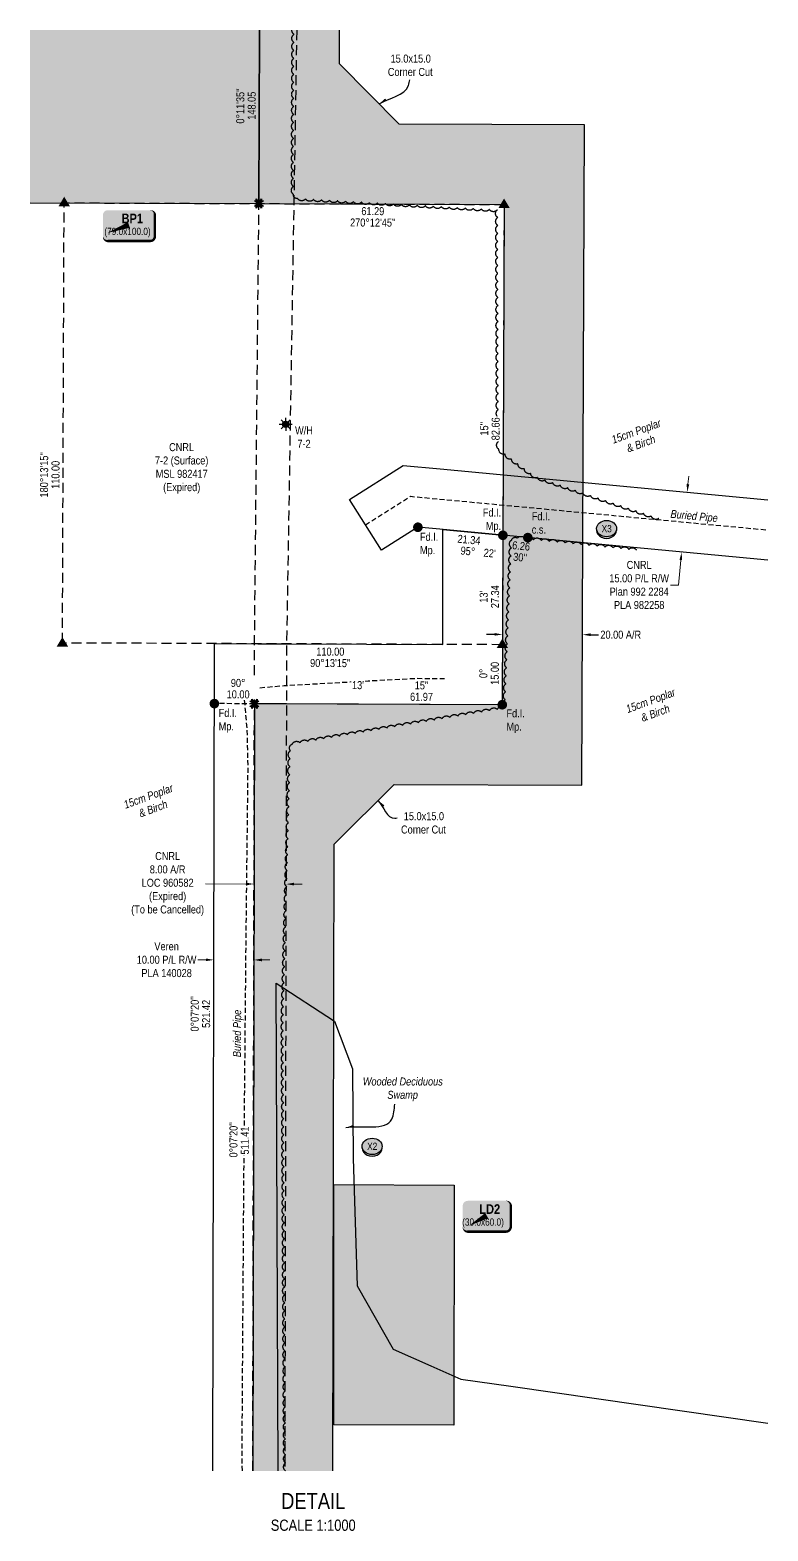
# Model space of a CAD drawing. Extents: x 481150 to 519818, y 6045091 to 6055068.
# Drawn here: x 487687 to 488609, y 6049058 to 6050933 of the extents above; entities that cross this region are included whole.
import ezdxf
from ezdxf.enums import TextEntityAlignment as Align

# ---------------------------------------------------------------- set-up
doc = ezdxf.new("R2010")
doc.units = 0
doc.header["$LTSCALE"] = 5
doc.header["$PDSIZE"] = 0.5
for name, pattern in [('0', [1, 1, 0]), ('foc-ACCESSROAD', [3.75, 2.5, -1.25]), ('foc-TRAV', [1.875, 1.25, -0.625]), ('UG_PIPE', [1.875, 1.25, -0.625])]:
    doc.linetypes.add(name, pattern=pattern)
doc.layers.get('Defpoints').update_dxf_attribs({"color": 9})
for name, color, linetype in [('AS-PIPE-UG', 44, 'UG_PIPE'), ('AS-PIPE-UG-T', 44, 'Continuous'), ('C-RW', 13, 'Continuous'), ('DETAIL-T', 7, 'Continuous'), ('F-AR', 190, 'foc-ACCESSROAD'), ('F-RW', 190, 'Continuous'), ('F-WS', 190, 'foc-ACCESSROAD'), ('F-WS-S', 8, 'Continuous'), ('L-BD', 7, 'Continuous'), ('L-MON', 1, 'Continuous'), ('L-MON-T', 1, 'Continuous'), ('L-TITLEDB', 4, 'Continuous'), ('P-CROSSINGS', 250, 'Continuous'), ('P-PROPOSED', 10, 'Continuous'), ('P-PROPOSED-H', 21, 'Continuous'), ('P-TEMP-BLOCKS', 250, 'Continuous'), ('P-TEMP-H', 41, 'Continuous'), ('P-TEMP_BORROW PIT', 46, 'Continuous'), ('P-TEMP_WORKSPACE', 46, 'Continuous'), ('P-TRAV', 4, 'foc-TRAV'), ('P-TXT', 4, 'Continuous'), ('T-BUSH', 110, '0'), ('T-BUSH-T', 110, 'Continuous'), ('WETLAND', 143, 'Continuous'), ('WETLAND-T', 146, 'Continuous')]:
    doc.layers.add(name, color=color, linetype=linetype)
for name, color, linetype, lineweight in [('C-RW-T', 13, 'Continuous', 9), ('F-AR-T', 190, 'Continuous', 9), ('F-RW-T', 190, 'Continuous', 9), ('F-WS-T', 190, 'Continuous', 9)]:
    doc.layers.add(name, color=color, linetype=linetype, lineweight=lineweight)
doc.styles.add('80', font='ARIALN.TTF', dxfattribs={"height": 10})
doc.styles.add('80CG', font='ARIALN.TTF', dxfattribs={"height": 10})
doc.styles.add('80L', font='ARIALN.TTF', dxfattribs={"height": 10})
doc.styles.add('80LS', font='ARIALNI.TTF', dxfattribs={"height": 10})
doc.styles.add('BOLD', font='ARIALNB.TTF')
doc.styles.add('Crossing', font='ARIALN.TTF', dxfattribs={"height": 10})
doc.dimstyles.new('Compass 5 000', dxfattribs={"dimscale": 5, "dimtxt": 9, "dimasz": 2, "dimexe": 0.2, "dimexo": 0.0625, "dimgap": 0.5, "dimtad": 0, "dimtih": 1, "dimtoh": 1, "dimzin": 0, "dimdsep": 46, "dimtxsty": '80CG', "dimcen": 0.1, "dimse1": 1, "dimse2": 1, "dimclrd": 256, "dimclrt": 256, "dimaunit": 1, "dimadec": 4, "dimazin": 0, "dimtfac": 0.06, "dimtofl": 0, "dimtmove": 0, "dimatfit": 1, "dimfxl": 0.2, "dimtolj": 1, "dimtzin": 0, "dimlwd": -1, "dimarcsym": 0})

# ---------------------------------------------------------------- blocks, each defined once
blk = doc.blocks.new('*U419')
at = {"true_color": 0xff8aff}
h = blk.add_hatch(color=211, dxfattribs=at)
edge = h.paths.add_edge_path()
edge.add_line((-24, -20), (24, -20))
edge.add_arc((24, -14), 6, 270, 360)
edge.add_line((30, -14), (30, 12.5))
edge.add_arc((24, 12.5), 6, 0, 90)
edge.add_line((24, 18.5), (-24, 18.5))
edge.add_arc((-24, 12.5), 6, 90, 180)
edge.add_line((-30, 12.5), (-30, -14))
edge.add_arc((-24, -14), 6, 180, 270)
at = {"color": 250, "flags": 128}
blk.add_lwpolyline([(-24, -20, 3, 3, 0), (24, -20, 3, 3, 0.414214), (30, -14, 3, 3, 0), (30, 12.5, 3, 0, 0.414214), (24, 18.5, 0, 0, 0), (-24, 18.5, 0, 0, 0.414214), (-30, 12.5, 0, 0, 0), (-30, -14, 0, 3, 0.414214)], format="xyseb", close=True, dxfattribs=at)
at = {"flags": 128}
blk.add_lwpolyline([(-22.2, -12.7, 0, 7.5, 0), (0, 0, 0, 0, 0)], format="xyseb", dxfattribs=at)
at = {"color": 250}
for tag, p, height, style in [('TEMP_AREA_W1_001', (-9.2, 2.2), 12, 'BOLD'), ('ENTER_TEXT_001', (-30.7, -12.5), 9, '80')]:
    blk.add_attdef(tag, p, '', height=height, dxfattribs=dict(at, style=style))
blk = doc.blocks.new('*U588')
at = {"true_color": 0xff8aff}
h = blk.add_hatch(color=211, dxfattribs=at)
edge = h.paths.add_edge_path()
edge.add_line((-26.5, -20), (26.5, -20))
edge.add_arc((26.5, -14), 6, 270, 360)
edge.add_line((32.5, -14), (32.5, 12.5))
edge.add_arc((26.5, 12.5), 6, 0, 90)
edge.add_line((26.5, 18.5), (-26.5, 18.5))
edge.add_arc((-26.5, 12.5), 6, 90, 180)
edge.add_line((-32.5, 12.5), (-32.5, -14))
edge.add_arc((-26.5, -14), 6, 180, 270)
at = {"color": 250, "flags": 128}
blk.add_lwpolyline([(-26.5, -20, 3, 3, 0), (26.5, -20, 3, 3, 0.414214), (32.5, -14, 3, 3, 0), (32.5, 12.5, 3, 0, 0.414214), (26.5, 18.5, 0, 0, 0), (-26.5, 18.5, 0, 0, 0.414214), (-32.5, 12.5, 0, 0, 0), (-32.5, -14, 0, 3, 0.414214)], format="xyseb", close=True, dxfattribs=at)
at = {"flags": 128}
blk.add_lwpolyline([(-26.8, -9.8, 0, 7.5, 0), (0, 0, 0, 0, 0)], format="xyseb", dxfattribs=at)
at = {"color": 250}
for tag, p, height, style in [('TEMP_AREA_W1_001', (-9.2, 2.2), 12, 'BOLD'), ('ENTER_TEXT_001', (-30.7, -12.5), 9, '80')]:
    blk.add_attdef(tag, p, '', height=height, dxfattribs=dict(at, style=style))
blk = doc.blocks.new('*D441')
at = {"layer": 'C-RW-T', "transparency": 16777216}
for p, q in [((487906.5, 6049771.7), (487896.5, 6049771.8)), ((487976.4, 6049771.6), (487986.4, 6049771.6))]:
    blk.add_line(p, q, dxfattribs=at)
for points in [[(487906.5, 6049773.4), (487906.5, 6049770.1), (487916.5, 6049771.7)], [(487976.4, 6049773.3), (487976.4, 6049769.9), (487966.4, 6049771.6)]]:
    blk.add_solid(points, dxfattribs=at)
at = {"layer": 'Defpoints', "color": 0, "transparency": 16777216}
for p in [(487916.5, 6049771.7), (487916.5, 6049770.4), (487966.4, 6049770.3)]:
    blk.add_point(p, dxfattribs=at)
at = {"layer": 'C-RW-T', "transparency": 16777216, "insert": (487857.4, 6049771.8), "char_height": 10, "attachment_point": 5, "style": '80CG'}
blk.add_mtext('\\A1;Veren\\P10.00 P/L R/W^JPLA 140028', dxfattribs=at)
blk = doc.blocks.new('*D435')
at = {"layer": 'Defpoints', "color": 0, "transparency": 16777216}
for p in [(487966.6, 6049866.4), (487966.5, 6049809.9), (488006.5, 6049809.8)]:
    blk.add_point(p, dxfattribs=at)
at = {"layer": 'F-AR-T', "transparency": 16777216}
for p, q in [((487956.6, 6049866.4), (487906.1, 6049866.5)), ((488016.6, 6049866.3), (488026.6, 6049866.3))]:
    blk.add_line(p, q, dxfattribs=at)
for points in [[(487956.6, 6049868.1), (487956.6, 6049864.8), (487966.6, 6049866.4)], [(488016.6, 6049868), (488016.6, 6049864.6), (488006.6, 6049866.3)]]:
    blk.add_solid(points, dxfattribs=at)
at = {"layer": 'F-AR-T', "transparency": 16777216, "insert": (487858.7, 6049866.5), "char_height": 10, "attachment_point": 5, "style": '80CG'}
blk.add_mtext('\\A1;CNRL\\P8.00 A/R\\PLOC 960582\\P(Expired)\\P(To be Cancelled)', dxfattribs=at)
blk = doc.blocks.new('*D426')
at = {"layer": 'Defpoints', "color": 0, "transparency": 16777216}
for p in [(488529.4, 6050353.7), (488500.8, 6050280.9), (488522.4, 6050278.8)]:
    blk.add_point(p, dxfattribs=at)
at = {"layer": 'F-RW-T', "transparency": 16777216}
for p, q in [((488508.8, 6050365.7), (488509.7, 6050375.6)), ((488499.9, 6050270.9), (488496.9, 6050239.8)), ((488496.9, 6050239.8), (488486.9, 6050239.8))]:
    blk.add_line(p, q, dxfattribs=at)
for points in [[(488507.1, 6050365.8), (488510.4, 6050365.5), (488507.8, 6050355.7)], [(488498.2, 6050271.1), (488501.5, 6050270.8), (488500.8, 6050280.9)]]:
    blk.add_solid(points, dxfattribs=at)
at = {"layer": 'F-RW-T', "transparency": 16777216, "insert": (488447.8, 6050239.8), "char_height": 10, "attachment_point": 5, "style": '80CG'}
blk.add_mtext('\\A1;CNRL\\P15.00 P/L R/W\\PPlan 992 2284\\PPLA 982258', dxfattribs=at)
blk = doc.blocks.new('*D427')
at = {"layer": 'Defpoints', "color": 0, "transparency": 16777216}
for p in [(488278.2, 6050486.5), (488378.2, 6050486.1), (488377, 6050177.8)]:
    blk.add_point(p, dxfattribs=at)
at = {"layer": 'P-TXT', "transparency": 16777216}
for p, q in [((488267.1, 6050178.2), (488257.1, 6050178.2)), ((488387, 6050177.7), (488397, 6050177.7))]:
    blk.add_line(p, q, dxfattribs=at)
for points in [[(488267.1, 6050179.8), (488267.1, 6050176.5), (488277.1, 6050178.1)], [(488387, 6050179.4), (488387, 6050176.1), (488377, 6050177.8)]]:
    blk.add_solid(points, dxfattribs=at)
at = {"layer": 'P-TXT', "transparency": 16777216, "insert": (488424.8, 6050177.7), "char_height": 10, "attachment_point": 5, "style": '80CG'}
blk.add_mtext('\\A1;20.00 A/R', dxfattribs=at)
blk = doc.blocks.new('GAS')
h = blk.add_hatch(color=255)
h.dxf.hatch_style = 1
edge = h.paths.add_edge_path()
edge.add_arc((0, 0), 0.9, 0, 360)
for p, q in [((-0.81, 0), (-1.62, 0)), ((-0.57, 0.57), (-1.14, 1.14)), ((0, 0.81), (0, 1.62)), ((0.57, 0.57), (1.14, 1.14)), ((1.62, 0), (0.81, 0)), ((-0.57, -0.57), (-1.14, -1.14)), ((0, -0.81), (0, -1.62)), ((1.14, -1.14), (0.57, -0.57))]:
    blk.add_line(p, q)
blk.add_circle((0, 0), 0.8)
blk = doc.blocks.new('STRIA')
blk.add_hatch(color=255).paths.add_polyline_path([(-0.04, 1.52), (-1.47, -0.87), (1.39, -0.87)])
blk = doc.blocks.new('STRIAA')
blk.add_blockref('STRIA', (0, 0))
blk = doc.blocks.new('STRIB')
at = {"color": 1}
blk.add_solid([(-1.12, -0.67), (-0.04, 1.13), (1.04, -0.67)], dxfattribs=at)
blk = doc.blocks.new('STRIBB')
blk.add_blockref('STRIB', (0, 0))
blk = doc.blocks.new('STRICC')
for name in ['STRIAA', 'STRIBB']:
    blk.add_blockref(name, (0, 0))
blk = doc.blocks.new('fdspike')
blk.add_blockref('STRICC', (0, 0))
blk = doc.blocks.new('TEMP')
h = blk.add_hatch(color=255)
h.dxf.hatch_style = 1
h.paths.add_polyline_path([(0, 0.25), (-0.67, 1.15), (-0.67, 0.67), (-1.15, 0.67), (-0.25, 0), (-1.15, -0.67), (-0.67, -0.67), (-0.67, -1.15), (0, -0.25), (0.67, -1.15), (0.67, -0.67), (1.15, -0.67), (0.25, 0), (1.15, 0.67), (0.67, 0.67), (0.67, 1.15)])
h.paths.add_polyline_path([(0.57, 0.85), (0.57, 0.57), (0.85, 0.57), (0.08, 0), (0.85, -0.57), (0.57, -0.57), (0.57, -0.85), (0, -0.08), (-0.57, -0.85), (-0.57, -0.57), (-0.85, -0.57), (-0.08, 0), (-0.85, 0.57), (-0.57, 0.57), (-0.57, 0.85), (0, 0.08)], flags=16)
h = blk.add_hatch(color=1)
h.dxf.hatch_style = 1
h.paths.add_polyline_path([(0, 0.08), (-0.57, 0.85), (-0.57, 0.57), (-0.85, 0.57), (-0.08, 0), (-0.85, -0.57), (-0.57, -0.57), (-0.57, -0.85), (0, -0.08), (0.57, -0.85), (0.57, -0.57), (0.85, -0.57), (0.08, 0), (0.85, 0.57), (0.57, 0.57), (0.57, 0.85)])
at = {"color": 1}
for p, q in [((-0.08, 0), (0.08, 0)), ((0, 0.08), (0, -0.08))]:
    blk.add_line(p, q, dxfattribs=at)
at = {"color": 255, "flags": 128}
blk.add_lwpolyline([(-0.25, 0), (-1.15, 0.67), (-0.67, 0.67), (-0.67, 1.15), (0, 0.25), (0.67, 1.15), (0.67, 0.67), (1.15, 0.67), (0.25, 0), (1.15, -0.67), (0.67, -0.67), (0.67, -1.15), (0, -0.25), (-0.67, -1.15), (-0.67, -0.67), (-1.15, -0.67)], close=True, dxfattribs=at)
at = {"color": 1, "flags": 128}
blk.add_lwpolyline([(-0.08, 0), (-0.85, 0.57), (-0.57, 0.57), (-0.57, 0.85), (0, 0.08), (0.57, 0.85), (0.57, 0.57), (0.85, 0.57), (0.08, 0), (0.85, -0.57), (0.57, -0.57), (0.57, -0.85), (0, -0.08), (-0.57, -0.85), (-0.57, -0.57), (-0.85, -0.57)], close=True, dxfattribs=at)
blk = doc.blocks.new('fdia')
at = {"color": 255, "const_width": 1}
blk.add_lwpolyline([(-0.5, 0, 1), (0.5, 0, 1)], format="xyb", close=True, dxfattribs=at)
blk = doc.blocks.new('Fdiaa')
blk.add_blockref('fdia', (0, 0))
blk = doc.blocks.new('fdib')
at = {"color": 1, "const_width": 1.6}
blk.add_lwpolyline([(-0.4, 0, 1), (0.4, 0, 1)], format="xyb", close=True, dxfattribs=at)
at = {"color": 1}
blk.add_circle((0, 0), 0.8, dxfattribs=at)
blk = doc.blocks.new('Fdibb')
blk.add_blockref('fdib', (0, 0))
blk = doc.blocks.new('fdicc')
for name in ['Fdibb', 'Fdiaa']:
    blk.add_blockref(name, (0, 0))
blk = doc.blocks.new('FDI')
blk.add_blockref('fdicc', (0, 0))
blk = doc.blocks.new('xing2')
h = blk.add_hatch(color=50)
h.dxf.hatch_style = 1
edge = h.paths.add_edge_path()
edge.add_ellipse((0, 0), major_axis=(-12.5, 0), ratio=0.816297, start_angle=0, end_angle=360)
h = blk.add_hatch(color=250)
h.dxf.hatch_style = 1
edge = h.paths.add_edge_path()
edge.add_ellipse((0, -2), major_axis=(-12.5, 0), ratio=0.816297, start_angle=0, end_angle=180)
edge.add_line((12.5, -2), (12.5, 0))
edge.add_ellipse((0, 0), major_axis=(-12.5, 0), ratio=0.816297, start_angle=0, end_angle=180, ccw=False)
edge.add_line((-12.5, 0), (-12.5, -2))
at = {"color": 250}
blk.add_ellipse((0, 0), major_axis=(-12.5, 0), ratio=0.816297, dxfattribs=at)
blk.add_ellipse((0, -2), major_axis=(-12.5, 0), ratio=0.816297, start_param=0, end_param=3.141593, dxfattribs=at)
at = {"color": 250, "style": 'Crossing'}
blk.add_attdef('CROSSING', text='', height=9, dxfattribs=at).set_placement((0.1, 0), align=Align.MIDDLE_CENTER)
at = {"color": 250, "style": 'Crossing', "flags": 1}
for tag, p in [('OWNER', (0.1, -12.5)), ('DESCRIPTION', (0.1, -25.8)), ('LOCATION', (0.1, -39.3)), ('DWG_REF', (0.1, -52.8))]:
    blk.add_attdef(tag, text='', height=9, dxfattribs=at).set_placement(p, align=Align.MIDDLE_CENTER)

msp = doc.modelspace()

# ---------------------------------------------------------------- hatches: boundary and pattern name
at = {"layer": 'P-PROPOSED-H'}
h = msp.add_hatch(color=256, dxfattribs=at)
h.dxf.hatch_style = 1
h.paths.add_polyline_path([(487965.038, 6049133.531), (488064.984, 6049133.531), (488066.642, 6049916.209), (488141.629, 6049990.881), (488376.33, 6049989.977), (488379.39, 6050814.55), (488148.053, 6050815.408), (488073.346, 6050890.646), (488073.489, 6050932.858), (487973.541, 6050932.858), (487972.808, 6050716.111), (488279.073, 6050714.974), (488276.755, 6050090.308), (487967.068, 6050091.501)])
at = {"layer": 'P-TEMP-H'}
h = msp.add_hatch(color=256, dxfattribs=at)
h.dxf.hatch_style = 1
h.paths.add_polyline_path([(487686.758, 6050932.858), (487686.758, 6050716.902), (487972.808, 6050716.111), (487973.541, 6050932.858)])
h = msp.add_hatch(color=256, dxfattribs=at)
h.dxf.hatch_style = 1
h.paths.add_polyline_path([(488066.491, 6049491.082), (488216.49, 6049490.476), (488216.201, 6049190.693), (488066.201, 6049191.082)])

# ---------------------------------------------------------------- linework, layer by layer
at = {"layer": 'AS-PIPE-UG', "flags": 128}
for points in [[(488105.74, 6050314.881), (488162.115, 6050350.556), (488608.748, 6050308.522)], [(487952.099, 6049133.531), (487951.7, 6049155.608), (487954.015, 6049502.963), (487956.675, 6049790.838), (487959.24, 6050014.203), (487958.25, 6050058.083), (487955.905, 6050084.163), (487954.025, 6050104.233), (487959.235, 6050110.203), (488004.48, 6050114.208), (488109.075, 6050120.128), (488168.865, 6050123.318), (488204.585, 6050122.893)]]:
    msp.add_lwpolyline(points, dxfattribs=at)
at = {"layer": 'C-RW', "flags": 128}
msp.add_lwpolyline([(487915.133, 6049133.531), (487917.384, 6050166.693), (487971.349, 6050166.49), (488011.353, 6050166.339), (488202.359, 6050165.595), (488202.605, 6050308.974), (488277.54, 6050301.873), (488276.755, 6050090.308), (488007.094, 6050091.347), (487967.068, 6050091.501), (487965.037, 6049133.531)], dxfattribs=at)
at = {"layer": 'F-AR', "flags": 128}
for points in [[(488019.997, 6050932.858), (488007.242, 6050166.244), (488007.073, 6050091.347), (488005.023, 6049133.531)], [(487965.044, 6049133.531), (487967.094, 6050091.501), (487967.264, 6050166.393), (487972.808, 6050716.111)]]:
    msp.add_lwpolyline(points, dxfattribs=at)
at = {"layer": 'F-RW', "flags": 128}
msp.add_lwpolyline([(488608.748, 6050270.712), (488277.54, 6050301.873), (488198.761, 6050309.33), (488171.375, 6050311.913), (488125.849, 6050283.104), (488085.743, 6050346.48), (488152.924, 6050388.993), (488199.067, 6050384.847), (488274.049, 6050377.775), (488608.748, 6050346.2)], dxfattribs=at)
at = {"layer": 'F-WS', "flags": 128}
msp.add_lwpolyline([(487727.327, 6050167.385), (487729.367, 6050717.014), (488279.073, 6050714.974), (488277.033, 6050165.268), (487727.327, 6050167.385)], dxfattribs=at)
at = {"layer": 'P-PROPOSED', "flags": 128}
for points in [[(487973.541, 6050932.858), (487972.808, 6050716.111), (488279.073, 6050714.974), (488276.755, 6050090.308), (487967.068, 6050091.501), (487965.038, 6049133.531)], [(488064.984, 6049133.531), (488066.642, 6049916.209), (488141.629, 6049990.881), (488376.33, 6049989.977), (488379.39, 6050814.55), (488148.053, 6050815.408), (488073.346, 6050890.646), (488073.489, 6050932.858)]]:
    msp.add_lwpolyline(points, dxfattribs=at)
at = {"layer": 'P-TEMP_BORROW PIT'}
msp.add_lwpolyline([(487686.758, 6050716.902), (487972.808, 6050716.111), (487973.541, 6050932.858)], dxfattribs=at)
at = {"layer": 'P-TEMP_WORKSPACE'}
msp.add_lwpolyline([(488066.491, 6049491.082), (488216.49, 6049490.476), (488216.201, 6049190.693), (488066.201, 6049191.082)], close=True, dxfattribs=at)
at = {"layer": 'P-TRAV'}
msp.add_line((487967.068, 6050091.501), (487917.095, 6050091.693), dxfattribs=at)
at = {"layer": 'T-BUSH', "flags": 128}
for points in [[(488472.334, 6050322.889, -0.52056705), (488462.864, 6050326.086, -0.52056705), (488453.394, 6050329.283, -0.52056705), (488443.925, 6050332.479, -0.52056705), (488434.455, 6050335.676, -0.52056705), (488424.985, 6050338.873, -0.52056705), (488415.515, 6050342.069, -0.52056705), (488406.046, 6050345.266, -0.52056705), (488396.576, 6050348.463, -0.52056705), (488387.106, 6050351.659, -0.52056705), (488377.636, 6050354.856, -0.52056705), (488368.167, 6050358.052, -0.52056705), (488358.697, 6050361.249, -0.52056705), (488349.227, 6050364.446, -0.52056705), (488339.757, 6050367.642, -0.52056705), (488330.288, 6050370.839, -0.52056705), (488320.818, 6050374.036, -0.52056705), (488312.286, 6050378.999, -0.52056705), (488304.33, 6050385.049, -0.52056705), (488296.374, 6050391.098, -0.52056705), (488288.417, 6050397.147, -0.52056705), (488280.461, 6050403.197, -0.52056705), (488272.505, 6050409.246, -0.52056705), (488271.979, 6050418.994, -0.52056705), (488271.947, 6050428.989, -0.52056705), (488271.916, 6050438.984, -0.52056705), (488271.884, 6050448.978, -0.52056705), (488271.852, 6050458.973, -0.52056705), (488271.821, 6050468.968, -0.52056705), (488271.789, 6050478.962, -0.52056705), (488271.758, 6050488.957, -0.52056705), (488271.726, 6050498.952, -0.52056705), (488271.694, 6050508.946, -0.52056705), (488271.663, 6050518.941, -0.52056705), (488271.631, 6050528.936, -0.52056705), (488271.6, 6050538.931, -0.52056705), (488271.568, 6050548.925, -0.52056705), (488271.536, 6050558.92, -0.52056705), (488271.505, 6050568.915, -0.52056705), (488271.473, 6050578.909, -0.52056705), (488271.442, 6050588.904, -0.52056705), (488271.41, 6050598.899, -0.52056705), (488271.378, 6050608.893, -0.52056705), (488271.347, 6050618.888, -0.52056705), (488271.315, 6050628.883, -0.52056705), (488271.284, 6050638.877, -0.52056705), (488271.252, 6050648.872, -0.52056705), (488271.22, 6050658.867, -0.52056705), (488271.189, 6050668.861, -0.52056705), (488271.157, 6050678.856, -0.52056705), (488271.126, 6050688.851, -0.52056705), (488271.094, 6050698.845, -0.52056705), (488270.507, 6050708.313, -0.52056705), (488260.528, 6050708.881, -0.52056705), (488250.55, 6050709.449, -0.52056705), (488240.571, 6050710.017, -0.52056705), (488230.592, 6050710.585, -0.52056705), (488220.614, 6050711.153, -0.52056705), (488210.635, 6050711.721, -0.52056705), (488200.657, 6050712.289, -0.52056705), (488190.678, 6050712.857, -0.52056705), (488180.7, 6050713.425, -0.52056705), (488170.721, 6050713.993, -0.52056705), (488160.742, 6050714.561, -0.52056705), (488150.764, 6050715.129, -0.52056705), (488140.785, 6050715.697, -0.52056705), (488130.807, 6050716.265, -0.52056705), (488120.828, 6050716.833, -0.52056705), (488110.85, 6050717.401, -0.52056705), (488100.871, 6050717.969, -0.52056705), (488090.892, 6050718.537, -0.52056705), (488080.914, 6050719.105, -0.52056705), (488070.935, 6050719.673, -0.52056705), (488060.957, 6050720.241, -0.52056705), (488050.978, 6050720.809, -0.52056705), (488041, 6050721.377, -0.52056705), (488031.021, 6050721.945, -0.52056705), (488021.043, 6050722.513, -0.52056705), (488015.824, 6050727.562, -0.52056705), (488015.858, 6050737.557, -0.52056705), (488015.891, 6050747.551, -0.52056705), (488015.925, 6050757.546, -0.52056705), (488015.959, 6050767.541, -0.52056705), (488015.993, 6050777.535, -0.52056705), (488016.027, 6050787.53, -0.52056705), (488016.06, 6050797.525, -0.52056705), (488016.094, 6050807.519, -0.52056705), (488016.128, 6050817.514, -0.52056705), (488016.162, 6050827.509, -0.52056705), (488016.195, 6050837.503, -0.52056705), (488016.229, 6050847.498, -0.52056705), (488016.263, 6050857.493, -0.52056705), (488016.297, 6050867.487, -0.52056705), (488016.331, 6050877.482, -0.52056705), (488016.364, 6050887.477, -0.52056705), (488016.398, 6050897.471, -0.52056705), (488016.432, 6050907.466, -0.52056705), (488016.466, 6050917.461, -0.52056705), (488016.5, 6050927.455, -0.26200297), (488013.929, 6050932.858, -0.26200297)], [(488006.13, 6049133.531, -0.51849712), (488006.11, 6049143.503, -0.52056705), (488006.056, 6049153.498, -0.52056705), (488006.003, 6049163.492, -0.52056705), (488005.95, 6049173.487, -0.52056705), (488005.896, 6049183.481, -0.52056705), (488005.843, 6049193.476, -0.52056705), (488005.789, 6049203.471, -0.52056705), (488005.736, 6049213.465, -0.52056705), (488005.683, 6049223.46, -0.52056705), (488005.629, 6049233.454, -0.52056705), (488005.576, 6049243.449, -0.52056705), (488005.523, 6049253.443, -0.52056705), (488005.469, 6049263.438, -0.52056705), (488005.416, 6049273.433, -0.52056705), (488005.362, 6049283.427, -0.52056705), (488005.309, 6049293.422, -0.52056705), (488005.256, 6049303.416, -0.52056705), (488005.202, 6049313.411, -0.52056705), (488005.149, 6049323.405, -0.52056705), (488005.096, 6049333.4, -0.52056705), (488005.042, 6049343.395, -0.52056705), (488004.989, 6049353.389, -0.52056705), (488004.936, 6049363.384, -0.52056705), (488004.882, 6049373.378, -0.52056705), (488004.829, 6049383.373, -0.52056705), (488004.775, 6049393.368, -0.52056705), (488004.722, 6049403.362, -0.52056705), (488004.669, 6049413.357, -0.52056705), (488004.615, 6049423.351, -0.52056705), (488004.562, 6049433.346, -0.52056705), (488004.509, 6049443.34, -0.52056705), (488004.455, 6049453.335, -0.52056705), (488004.402, 6049463.33, -0.52056705), (488004.348, 6049473.324, -0.52056705), (488004.295, 6049483.319, -0.52056705), (488004.242, 6049493.313, -0.52056705), (488004.188, 6049503.308, -0.52056705), (488004.135, 6049513.302, -0.52056705), (488004.082, 6049523.297, -0.52056705), (488004.028, 6049533.292, -0.52056705), (488003.975, 6049543.286, -0.52056705), (488003.921, 6049553.281, -0.52056705), (488003.868, 6049563.275, -0.52056705), (488003.815, 6049573.27, -0.52056705), (488003.761, 6049583.264, -0.52056705), (488003.708, 6049593.259, -0.52056705), (488003.655, 6049603.254, -0.52056705), (488003.601, 6049613.248, -0.52056705), (488003.548, 6049623.243, -0.52056705), (488003.494, 6049633.237, -0.52056705), (488003.441, 6049643.232, -0.52056705), (488003.388, 6049653.227, -0.52056705), (488003.334, 6049663.221, -0.52056705), (488003.281, 6049673.216, -0.52056705), (488003.228, 6049683.21, -0.52056705), (488003.174, 6049693.205, -0.52056705), (488003.257, 6049703.198, -0.52056705), (488003.525, 6049713.189, -0.52056705), (488003.793, 6049723.18, -0.52056705), (488004.061, 6049733.171, -0.52056705), (488004.33, 6049743.162, -0.52056705), (488004.598, 6049753.154, -0.52056705), (488004.866, 6049763.145, -0.52056705), (488005.134, 6049773.136, -0.52056705), (488005.403, 6049783.127, -0.52056705), (488005.671, 6049793.118, -0.52056705), (488005.939, 6049803.109, -0.52056705), (488006.207, 6049813.1, -0.52056705), (488006.476, 6049823.091, -0.52056705), (488006.744, 6049833.083, -0.52056705), (488007.012, 6049843.074, -0.52056705), (488007.28, 6049853.065, -0.52056705), (488007.549, 6049863.056, -0.52056705), (488007.817, 6049873.047, -0.52056705), (488008.085, 6049883.038, -0.52056705), (488008.353, 6049893.029, -0.52056705), (488008.622, 6049903.02, -0.52056705), (488008.89, 6049913.011, -0.52056705), (488009.158, 6049923.003, -0.52056705), (488009.426, 6049932.994, -0.52056705), (488009.695, 6049942.985, -0.52056705), (488009.963, 6049952.976, -0.52056705), (488010.231, 6049962.967, -0.52056705), (488010.499, 6049972.958, -0.52056705), (488010.768, 6049982.949, -0.52056705), (488011.036, 6049992.94, -0.52056705), (488011.304, 6050002.932, -0.52056705), (488011.572, 6050012.923, -0.52056705), (488011.841, 6050022.914, -0.52056705), (488012.109, 6050032.905, -0.52056705), (488014.385, 6050041.153, -0.52056705), (488024.239, 6050042.821, -0.52056705), (488034.094, 6050044.49, -0.52056705), (488043.948, 6050046.158, -0.52056705), (488053.803, 6050047.827, -0.52056705), (488063.657, 6050049.495, -0.52056705), (488073.512, 6050051.163, -0.52056705), (488083.366, 6050052.832, -0.52056705), (488093.221, 6050054.5, -0.52056705), (488103.075, 6050056.168, -0.52056705), (488112.93, 6050057.837, -0.52056705), (488122.784, 6050059.505, -0.52056705), (488132.639, 6050061.174, -0.52056705), (488142.493, 6050062.842, -0.52056705), (488152.348, 6050064.51, -0.52056705), (488162.202, 6050066.179, -0.52056705), (488172.057, 6050067.847, -0.52056705), (488181.911, 6050069.515, -0.52056705), (488191.765, 6050071.184, -0.52056705), (488201.62, 6050072.852, -0.52056705), (488211.474, 6050074.521, -0.52056705), (488221.329, 6050076.189, -0.52056705), (488231.183, 6050077.857, -0.52056705), (488241.038, 6050079.526, -0.52056705), (488250.892, 6050081.194, -0.52056705), (488260.747, 6050082.863, -0.52056705), (488270.601, 6050084.531, -0.52056705), (488280.165, 6050086.455, -0.52056705), (488280.566, 6050096.441, -0.52056705), (488280.967, 6050106.428, -0.52056705), (488281.368, 6050116.415, -0.52056705), (488281.769, 6050126.402, -0.52056705), (488282.17, 6050136.388, -0.52056705), (488282.57, 6050146.375, -0.52056705), (488282.971, 6050156.362, -0.52056705), (488283.372, 6050166.348, -0.52056705), (488283.773, 6050176.335, -0.52056705), (488284.174, 6050186.322, -0.52056705), (488284.574, 6050196.308, -0.52056705), (488284.975, 6050206.295, -0.52056705), (488285.376, 6050216.282, -0.52056705), (488285.777, 6050226.268, -0.52056705), (488286.178, 6050236.255, -0.52056705), (488286.578, 6050246.242, -0.52056705), (488286.979, 6050256.228, -0.52056705), (488287.38, 6050266.215, -0.52056705), (488287.781, 6050276.202, -0.52056705), (488288.182, 6050286.188, -0.52056705), (488288.583, 6050296.175, -0.52056705), (488295.661, 6050298.468, -0.52056705), (488305.605, 6050297.46, -0.52056705), (488315.548, 6050296.452, -0.52056705), (488325.492, 6050295.444, -0.52056705), (488335.436, 6050294.436, -0.52056705), (488345.38, 6050293.428, -0.52056705), (488355.323, 6050292.42, -0.52056705), (488365.267, 6050291.412, -0.52056705), (488375.211, 6050290.404, -0.52056705), (488385.155, 6050289.396, -0.52056705), (488395.098, 6050288.388, -0.52056705), (488405.042, 6050287.379, -0.52056705), (488414.986, 6050286.371, -0.52056705), (488424.93, 6050285.363, -0.52056705), (488434.873, 6050284.355, -0.52056705), (488444.292, 6050283.4)]]:
    msp.add_lwpolyline(points, format="xyb", dxfattribs=at)
at = {"layer": 'WETLAND', "flags": 128}
msp.add_lwpolyline([(487996.585, 6049133.531), (487994.191, 6049742.587), (488067.341, 6049695.154), (488089.635, 6049635.549), (488090.303, 6049523.808), (488095.339, 6049364.627), (488140.397, 6049285.748), (488187.619, 6049264.805), (488225.113, 6049248.176), (488287.443, 6049239.232), (488608.748, 6049193.128)], dxfattribs=at)

# ---------------------------------------------------------------- block references
at = {"layer": 'F-WS-S', "xscale": 4.997360000000027, "yscale": 4.997360000000027, "zscale": 4.997360000000027}
msp.add_blockref('GAS', (488006.217, 6050440.442), dxfattribs=at)
at = {"layer": 'L-MON', "color": 1, "xscale": 5.00000000000002, "yscale": 5.00000000000002, "zscale": 5.00000000000002}
for p in [(487729.71, 6050717.078), (488279.23, 6050714.848), (487727.425, 6050167.248), (488277.095, 6050165.338)]:
    msp.add_blockref('fdspike', p, dxfattribs=at)
at = {"layer": 'L-MON', "color": 6, "xscale": 4.997360000000022, "yscale": 4.997360000000022, "zscale": 4.997360000000022}
msp.add_blockref('TEMP', (487972.807, 6050716.111), dxfattribs=at)
at = {"layer": 'L-MON', "xscale": 5.00000000000002, "yscale": 5.00000000000002, "zscale": 5.00000000000002}
for p in [(488171.365, 6050311.958), (488171.375, 6050311.913), (488277.54, 6050301.873), (488308.685, 6050299.008), (488308.685, 6050299.008), (488276.755, 6050090.308)]:
    msp.add_blockref('FDI', p, dxfattribs=at)
at = {"layer": 'P-CROSSINGS'}
for p, values in [((488407.137, 6050310.211), {'CROSSING': 'X3'}), ((488114.175, 6049538.827), {'CROSSING': 'X2'})]:
    msp.add_blockref('xing2', p, dxfattribs=at).add_auto_attribs(values)
at = {"layer": 'P-TEMP-BLOCKS', "xscale": 0.99947296, "yscale": 0.99947296, "zscale": 0.99947296}
for name, p, values in [('*U588', (487810.346, 6050689.365), {'TEMP_AREA_W1_001': 'BP1', 'ENTER_TEXT_001': '(79.0x100.0)'}), ('*U419', (488257.363, 6049452.289), {'TEMP_AREA_W1_001': 'LD2', 'ENTER_TEXT_001': '(30.0x60.0)'})]:
    msp.add_blockref(name, p, dxfattribs=at).add_auto_attribs(values)

# ---------------------------------------------------------------- texts
at = {"layer": 'AS-PIPE-UG-T', "char_height": 9.99472, "attachment_point": 1, "style": '80LS'}
for insert, rotation in [((488487.241, 6050333.793), 354.623562), ((487940.244, 6049649.912), 89.618149)]:
    msp.add_mtext_dynamic_manual_height_columns('\\pi0.29882;Buried Pipe', width=59.00471, gutter_width=250, heights=[0], dxfattribs=dict(at, insert=insert, rotation=rotation))
at = {"layer": 'DETAIL-T', "color": 3, "insert": (488040.593, 6049082.256), "char_height": 19.98944, "width": 255.33114, "attachment_point": 5, "style": '80CG'}
msp.add_mtext('DETAIL\\P{\\H0.7x;SCALE 1:1000}', dxfattribs=at)
at = {"layer": 'F-WS-T', "char_height": 9.99472, "attachment_point": 1, "style": '80L'}
for s, width, insert in [('\\pi0.12838;W/H\\P\\pi2.9918;7-2', 21.39838, (488017.818, 6050437.827)), ('\\pi18.018;CNRL\\P\\pi0.31245;7-2 (Surface)\\P\\pi1.3419;MSL 982417\\P\\pi10.58;(Expired)', 66.21782, (487842.495, 6050416.977))]:
    msp.add_mtext_dynamic_manual_height_columns(s, width=width, gutter_width=250, heights=[0], dxfattribs=dict(at, insert=insert))
at = {"layer": 'L-BD', "style": '80L'}
for s, height, rotation, p in [("0°11'35''", 9.9947, 89.8064, (487949.483, 6050837.987)), ("270°12'45''", 9.99472, 359.7874, (488114.998, 6050692.437)), ('61.29', 9.9947, 359.7874, (488115.05, 6050706.679)), ("15''", 9.9947, 89.7874, (488254.296, 6050434.938)), ("180°13'15''", 9.99472, 89.7874, (487704.369, 6050377.464)), ('110.00', 9.9947, 89.7874, (487718.612, 6050377.411)), ('21.34', 9.9947, 354.5976, (488235.231, 6050296.34)), ('95°', 9.9947, 354.5976, (488233.89, 6050282.16)), ("22'", 9.9947, 354.6236, (488260.986, 6050279.695)), ("13'", 9.9947, 89.7874, (488253.518, 6050225.204)), ('27.34', 9.9947, 89.7874, (488267.76, 6050225.151)), ('110.00', 9.9947, 359.7794, (488061.965, 6050156.601)), ("90°13'15''", 9.9947, 359.7794, (488061.91, 6050142.359)), ('0°', 9.9947, 89.7874, (488253.163, 6050129.503)), ('15.00', 9.9947, 89.7874, (488267.405, 6050129.451)), ("15''", 9.9947, 359.7794, (488175.973, 6050114.434)), ('61.97', 9.9947, 359.7794, (488175.918, 6050100.192)), ("0°07'20''", 9.9956, 89.878, (487892.539, 6049704.259)), ('521.42', 9.9956, 89.878, (487906.782, 6049704.228)), ("0°07'20''", 9.9947, 89.8774, (487940.931, 6049546.932))]:
    msp.add_text(s, height=height, rotation=rotation, dxfattribs=at).set_placement(p, align=Align.MIDDLE)
at = {"layer": 'L-BD', "insert": (487958.664, 6050838.331), "char_height": 9.9947, "width": 35.26685, "attachment_point": 2, "rotation": 89.8064, "style": '80L'}
msp.add_mtext('148.05', dxfattribs=at)
at = {"layer": 'L-BD', "insert": (488289.456, 6050294.679), "char_height": 9.99472, "width": 21.84153, "attachment_point": 1, "rotation": 354.6236, "line_spacing_factor": 0.855, "style": '80L'}
msp.add_mtext("\\pi0.2545;6.26 \\P\\pi2.8691;30''", dxfattribs=at)
at = {"layer": 'L-MON-T', "attachment_point": 1, "style": '80L'}
for s, insert, char_height in [('\\pi1.0607;Fd.I.\\P\\pi4.7744;Mp.', (488251.465, 6050335.277), 9.98955), ('Fd.I.\\Pc.s.', (488313.621, 6050330.63), 9.9896), ('Fd.I.\\PMp.', (488173.951, 6050304.961), 9.9896), ('Fd.I.\\PMp.', (487922.455, 6050085.062), 9.9896), ('Fd.I.\\PMp.', (488281.99, 6050084.543), 9.9896)]:
    msp.add_mtext_dynamic_manual_height_columns(s, width=22.02103, gutter_width=49.948, heights=[0], dxfattribs=dict(at, insert=insert, char_height=char_height))
at = {"layer": 'L-TITLEDB', "char_height": 9.99556, "attachment_point": 1, "style": '80L'}
for insert in [(488133.467, 6050902.158), (488149.966, 6049956.113)]:
    msp.add_mtext_dynamic_manual_height_columns('\\pi3.7533;15.0x15.0\\P\\pi0.32033;Corner Cut', width=56.01851, gutter_width=49.974, heights=[0], dxfattribs=dict(at, insert=insert))
at = {"layer": 'T-BUSH-T', "char_height": 10, "attachment_point": 1, "rotation": 20, "style": '80LS'}
for insert in [(488411.371, 6050425.232), (488429.316, 6050088.891), (487801.842, 6049969.433)]:
    msp.add_mtext_dynamic_manual_height_columns('\\pi0.89925;15cm Poplar \\P\\pi14.835;& Birch', width=65.40696, gutter_width=50, heights=[0], dxfattribs=dict(at, insert=insert))
at = {"layer": 'WETLAND-T', "insert": (488101.777, 6049624.811), "char_height": 9.99472, "attachment_point": 1, "style": '80LS'}
msp.add_mtext_dynamic_manual_height_columns('\\pi0.76583;Wooded Deciduous\\P\\pi31.442;Swamp', width=99.99942, gutter_width=250, heights=[0], dxfattribs=at)

# ---------------------------------------------------------------- dimensions: what is measured, and where the dimension line sits
at = {"layer": 'C-RW-T', "color": 6}
dim = msp.add_aligned_dim(p1=(487966.407, 6049770.27), p2=(487916.52, 6049770.379), distance=-1.342, text='Veren\\P10.00 P/L R/W^JPLA 140028', dimstyle='Compass 5 000', dxfattribs=at)
dim.commit()
dim.dimension.update_dxf_attribs({"geometry": '*D441', "text_midpoint": (487857.437, 6049771.764)})
at = {"layer": 'F-AR-T', "color": 6}
dim = msp.add_linear_dim(base=(487966.589, 6049866.416), p1=(488006.47, 6049809.781), p2=(487966.468, 6049809.866), angle=179.877974, text='CNRL\\P8.00 A/R\\PLOC 960582\\P(Expired)\\P(To be Cancelled)', dimstyle='Compass 5 000', dxfattribs=at)
dim.commit()
dim.dimension.update_dxf_attribs({"geometry": '*D435', "text_midpoint": (487858.739, 6049866.545), "dimtype": 161})
at = {"layer": 'F-RW-T', "color": 6}
dim = msp.add_linear_dim(base=(488500.804, 6050280.868), p1=(488529.4, 6050353.685), p2=(488522.358, 6050278.84), angle=264.625213, text='CNRL\\P15.00 P/L R/W\\PPlan 992 2284\\PPLA 982258', dimstyle='Compass 5 000', dxfattribs=at)
dim.commit()
dim.dimension.update_dxf_attribs({"geometry": '*D426', "text_midpoint": (488447.85, 6050239.756), "dimtype": 161})

# ---------------------------------------------------------------- leaders
at = {"layer": 'L-TITLEDB', "path_type": 1}
for points in [[(488122.988, 6050840.651), (488159.602, 6050863.574), (488161.21, 6050870.808)], [(488121.493, 6049970.733), (488142.453, 6049948.552), (488145.282, 6049948.956)]]:
    msp.add_leader(points, dimstyle='Compass 5 000', override={"dimgap": 0.5, "dimtad": 0}, dxfattribs=at)
at = {"layer": 'WETLAND-T', "path_type": 1}
msp.add_leader([(488081.492, 6049562.204), (488138.991, 6049572.952), (488142.69, 6049591.438)], dimstyle='Compass 5 000', override={"dimgap": 0.5, "dimtad": 0}, dxfattribs=at)

# ---------------------------------------------------------------- next in the draw order: texts
at = {"layer": 'L-BD', "char_height": 9.9947, "attachment_point": 2, "style": '80L', "bg_fill": 3, "box_fill_scale": 1.1, "bg_fill_color": 256, "bg_fill_transparency": 0}
for s, insert, width, rotation in [('82.66', (488263.476, 6050434.859), 28.8741, 89.7874), ("13'", (488096.564, 6050119.802), 15.08436, 359.7794), ('511.41', (487950.11, 6049546.081), 35.24143, 89.8774)]:
    msp.add_mtext(s, dxfattribs=dict(at, insert=insert, width=width, rotation=rotation))
at = {"layer": 'L-BD', "insert": (487946.851, 6050122.498), "char_height": 9.9947, "width": 50.76165, "attachment_point": 2, "rotation": 359.7794, "line_spacing_factor": 0.855, "style": '80L', "bg_fill": 3, "box_fill_scale": 1.1, "bg_fill_color": 256, "bg_fill_transparency": 0}
msp.add_mtext('90°\\P10.00', dxfattribs=at)

# ---------------------------------------------------------------- next in the draw order: block references
at = {"layer": 'L-MON', "xscale": 5.00000000000002, "yscale": 5.00000000000002, "zscale": 5.00000000000002}
msp.add_blockref('FDI', (487917.095, 6050091.693), dxfattribs=at)
at = {"layer": 'L-MON', "color": 6, "xscale": 4.997360000000022, "yscale": 4.997360000000022, "zscale": 4.997360000000022}
msp.add_blockref('TEMP', (487967.094, 6050091.501), dxfattribs=at)

# ---------------------------------------------------------------- next in the draw order: dimensions: what is measured, and where the dimension line sits
at = {"layer": 'P-TXT', "color": 6}
dim = msp.add_linear_dim(base=(488377.027, 6050177.773), p1=(488278.225, 6050486.467), p2=(488378.171, 6050486.096), angle=359.787408, text='20.00 A/R', dimstyle='Compass 5 000', dxfattribs=at)
dim.commit()
dim.dimension.update_dxf_attribs({"geometry": '*D427', "text_midpoint": (488424.762, 6050177.699), "dimtype": 161})

doc.saveas('drawing.dxf')
